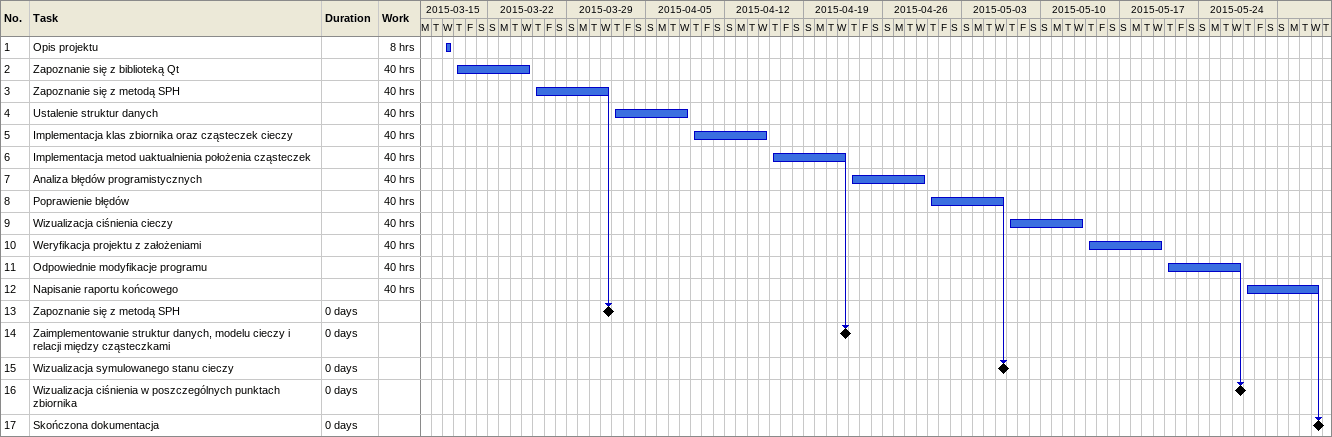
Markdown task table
| ID | Task | Duration | Start | Finish | Predecessors | Work (h) |
|---|---|---|---|---|---|---|
| 1 | Opis projektu |  | 2015-03-18 | 2015-03-18 |  | 8 |
| 2 | Zapoznanie się z biblioteką Qt |  | 2015-03-19 | 2015-03-25 |  | 40 |
| 3 | Zapoznanie się z metodą SPH |  | 2015-03-26 | 2015-04-01 |  | 40 |
| 4 | Ustalenie struktur danych |  | 2015-04-02 | 2015-04-08 |  | 40 |
| 5 | Implementacja klas zbiornika oraz cząsteczek cieczy |  | 2015-04-09 | 2015-04-15 |  | 40 |
| 6 | Implementacja metod uaktualnienia położenia cząsteczek |  | 2015-04-16 | 2015-04-22 |  | 40 |
| 7 | Analiza błędów programistycznych |  | 2015-04-23 | 2015-04-29 |  | 40 |
| 8 | Poprawienie błędów |  | 2015-04-30 | 2015-05-06 |  | 40 |
| 9 | Wizualizacja ciśnienia cieczy |  | 2015-05-07 | 2015-05-13 |  | 40 |
| 10 | Weryfikacja projektu z założeniami |  | 2015-05-14 | 2015-05-20 |  | 40 |
| 11 | Odpowiednie modyfikacje programu |  | 2015-05-21 | 2015-05-27 |  | 40 |
| 12 | Napisanie raportu końcowego |  | 2015-05-28 | 2015-06-03 |  | 40 |
| 13 | Zapoznanie się z metodą SPH | 0d | 2015-04-01 | 2015-04-01 | 3 |  |
| 14 | Zaimplementowanie struktur danych, modelu cieczy i relacji między cząsteczkami | 0d | 2015-04-22 | 2015-04-22 | 6 |  |
| 15 | Wizualizacja symulowanego stanu cieczy | 0d | 2015-05-06 | 2015-05-06 | 8 |  |
| 16 | Wizualizacja ciśnienia w poszczególnych punktach zbiornika | 0d | 2015-05-27 | 2015-05-27 | 11 |  |
| 17 | Skończona dokumentacja | 0d | 2015-06-03 | 2015-06-03 | 12 |  |
